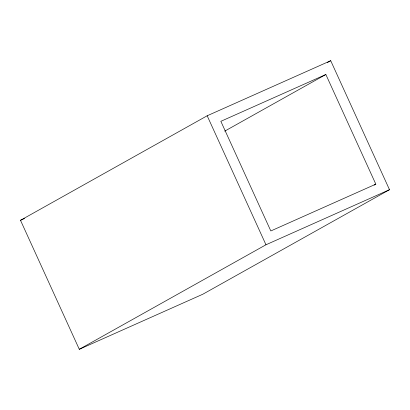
<?xml version="1.0" encoding="UTF-8"?>
<svg xmlns="http://www.w3.org/2000/svg" width="410" height="410" viewBox="0 0 410 410"><rect width="100%" height="100%" fill="white"/><g stroke="black" fill="none" stroke-linecap="round" stroke-linejoin="round"><path stroke-width="0.61" d="M20.5 220.298L207.178 115.774L330.711 60.7L389.5 189.702L202.822 294.226L79.289 349.299L20.5 220.298L24.579 218.484M327.359 62.581L330.711 60.7M224.69 131.154L325.858 74.507L375.827 184.157L374.151 185.095M79.289 349.299L265.967 244.77L389.5 189.702M325.858 74.507L220.852 121.319L270.82 230.963L375.827 184.157M207.178 115.774L265.967 244.77"/></g></svg>
